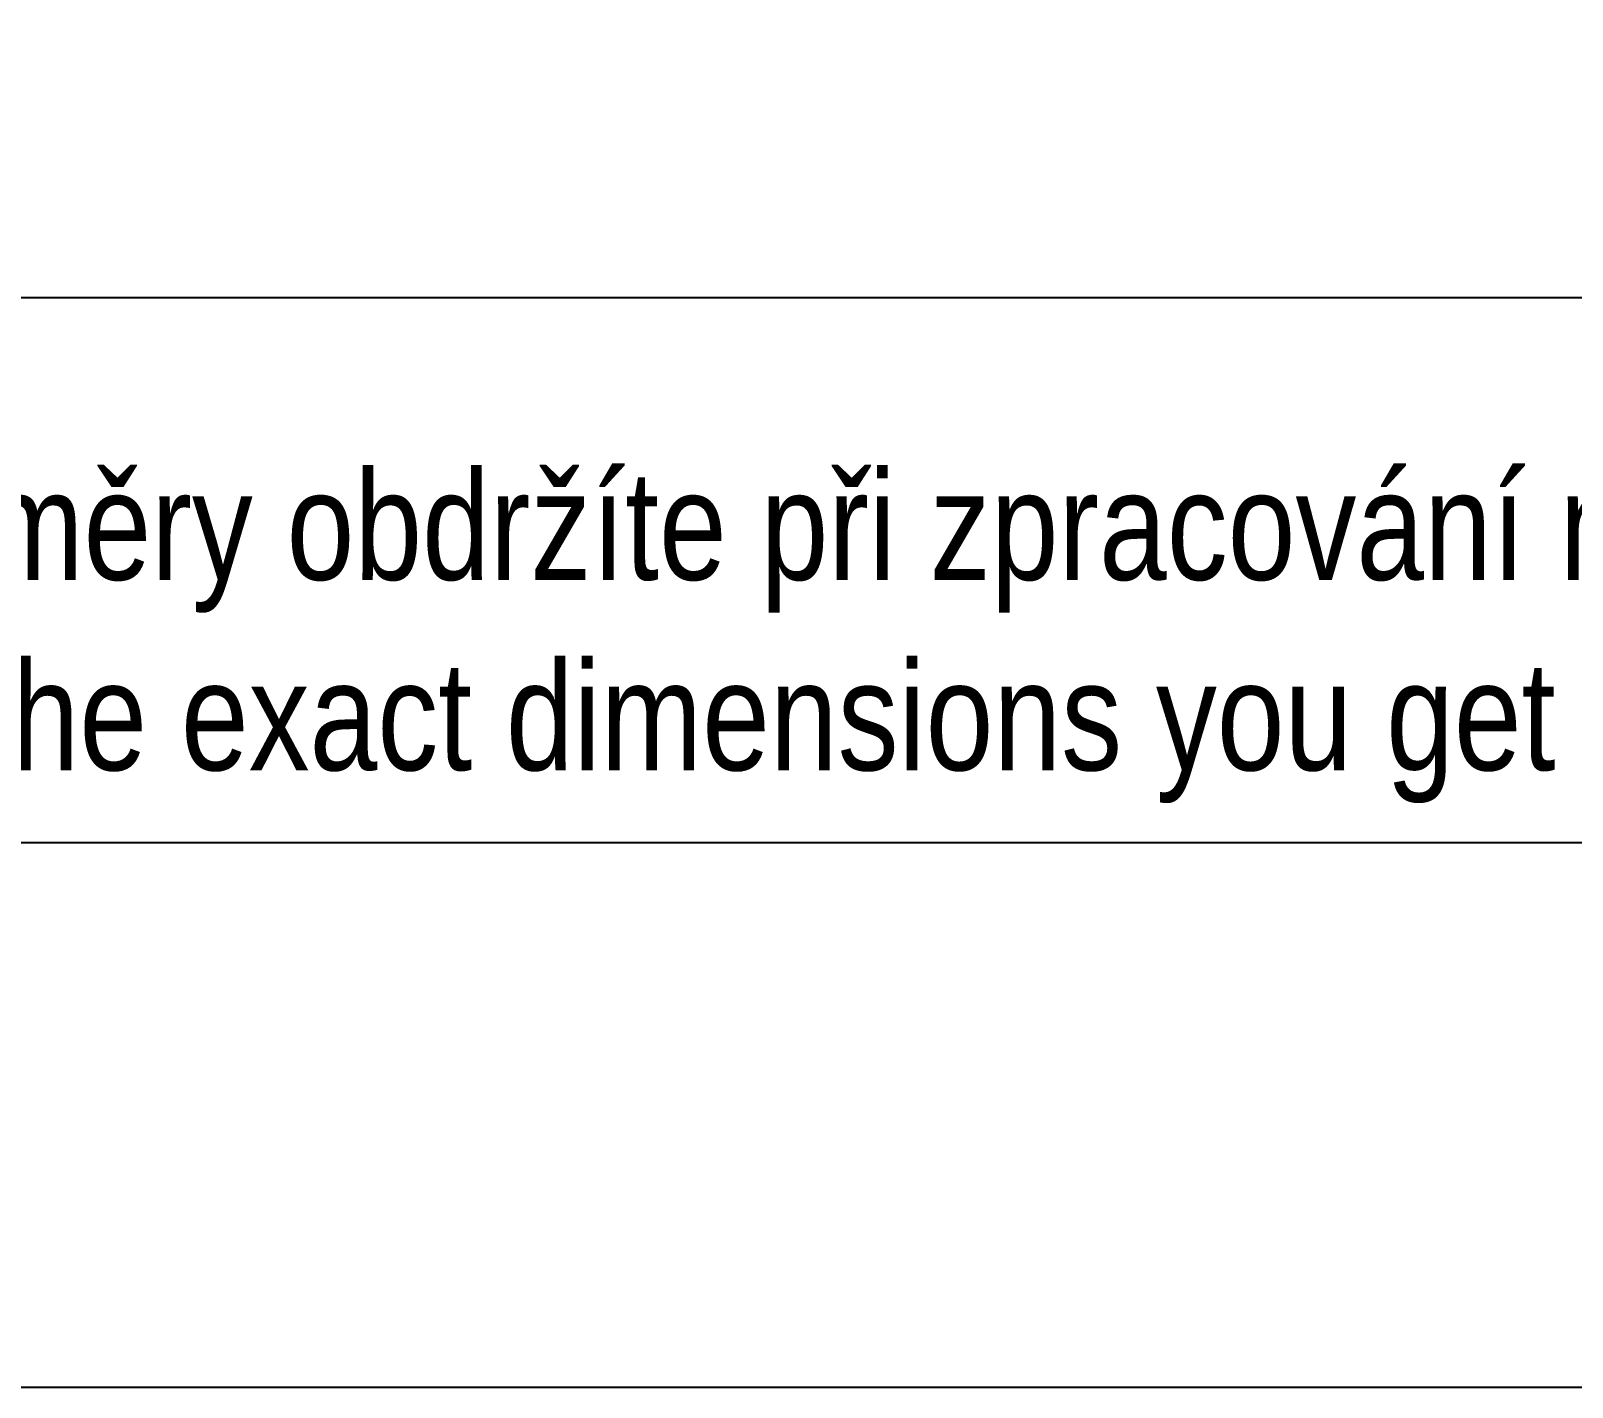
# Model space of a CAD drawing. Header units: millimetres. Extents: x 23367 to 29307, y 3383 to 7583.
# Drawn here: x 25189 to 25755, y 3383 to 3881 of the extents above; entities that cross this region are included whole.
import ezdxf

# ---------------------------------------------------------------- set-up
doc = ezdxf.new("R2010")
doc.units = ezdxf.units.MM
doc.header["$LTSCALE"] = 0.2
doc.layers.add('Nekreslit', color=6, linetype='Continuous', plot=False)
doc.styles.add('SEACAD_Arial', font='arial.ttf', dxfattribs={"width": 0.8})

msp = doc.modelspace()

# ---------------------------------------------------------------- linework, layer by layer
at = {"layer": 'Nekreslit'}
msp.add_line((23767.23, 3782.63), (27807.23, 3782.63), dxfattribs=at)
for points in [[(23367.23, 3382.63), (29307.23, 3382.63), (29307.23, 7582.63), (23367.23, 7582.63)], [(23767.23, 3582.63), (27807.23, 3582.63), (27807.23, 7182.63), (23767.23, 7182.63)]]:
    msp.add_lwpolyline(points, close=True, dxfattribs=at)

# ---------------------------------------------------------------- texts
at = {"style": 'SEACAD_Arial', "width": 0.8}
for s, p in [('Rozměry výrobků, základů a kotvení jsou pouze orientační. Přesné rozměry obdržíte při zpracování nabídky naším obchodním oddělením.', (23772.66, 3678.98)), ('Dimensions of products, fundations and anchors are informative only. The exact dimensions you get with our offer.', (23771.04, 3609.09))]:
    msp.add_text(s, height=39.99821, dxfattribs=at).set_placement(p)

doc.saveas('drawing.dxf')
